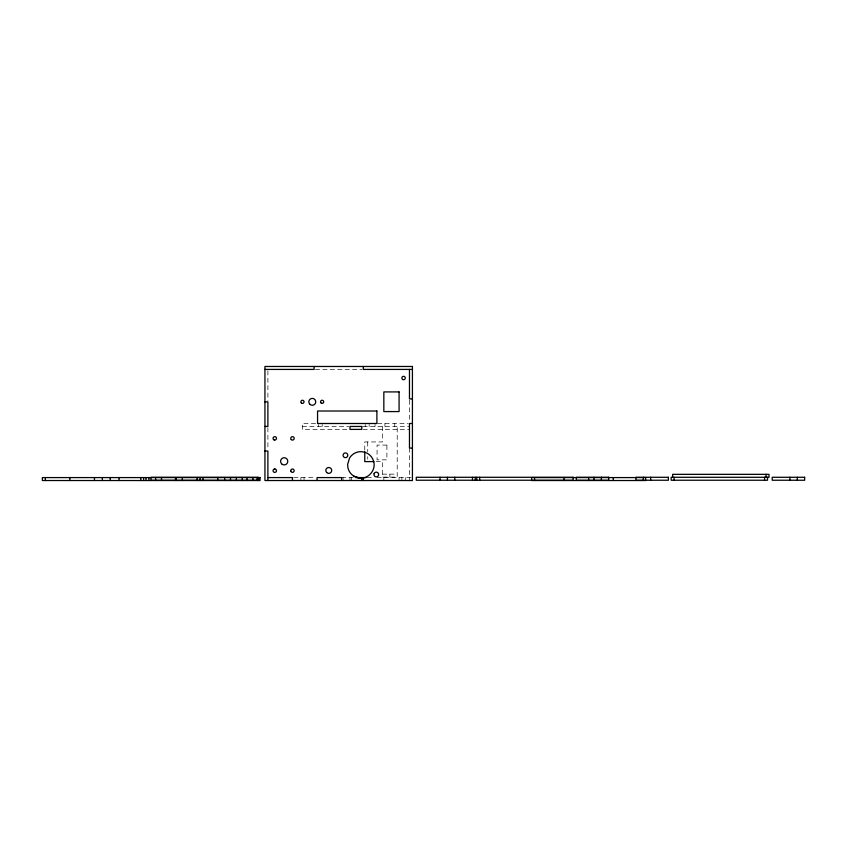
<?xml version="1.0" encoding="UTF-8"?>
<svg xmlns="http://www.w3.org/2000/svg" width="847" height="847" viewBox="0 0 847 847"><rect width="100%" height="100%" fill="white"/><g stroke="black" fill="none" stroke-linecap="round" stroke-linejoin="round"><path stroke-width="0.64" stroke-dasharray="4.24 3.18" d="M315.402 369.419L361.965 369.419M315.539 423.5L302.305 423.5L302.305 429.397L348.699 429.397M377.614 423.5L408.201 423.5M302.305 426.454L348.699 426.454M363.077 426.454L409.472 426.454M363.077 429.397L409.472 429.397M376.142 461.604L382.463 461.604L382.463 477.105L397.211 477.105L397.211 426.454M382.463 474.151L397.211 474.151M293.771 477.581L315.762 477.581M341.637 477.581L353.167 477.581M367.122 477.581L374.258 477.581M377.063 477.581L412.425 477.581M409.472 400.218L409.472 420.917M409.472 448.084L409.472 480.524M405.279 477.581L405.279 480.524M401.87 477.581L401.87 480.524M399.075 477.581L399.075 480.524M394.755 423.5L394.755 426.454M389.842 474.151L389.842 477.105M384.93 423.5L384.93 426.454M383.839 477.581L383.839 480.524M382.463 426.454L382.463 441.943L364.771 441.943L364.771 451.779M375.062 424.485L375.062 426.454M369.154 424.485L369.154 426.454M367.714 441.943L367.714 451.779M367.714 456.692L367.714 459.148M365.226 424.485L365.226 426.454M351.6 477.581L351.6 480.524M349.991 477.581L349.991 480.524M343.077 477.581L343.077 480.524M322.188 424.485L322.22 426.454M318.292 424.485L318.281 426.454M304.031 477.581L304.031 480.524M300.886 477.581L300.886 480.524M267.896 370.721L267.896 400.567M267.896 427.746L267.896 449.736M386.899 445.088L377.063 445.088L377.063 459.836L386.899 459.836L386.899 445.088"/><path stroke-width="1.27" d="M360.43 478.174C368.826 478.608 375.856 470.053 373.802 461.901A13.277 13.277 0 0 0 364.739 452.203L361.32 451.642A13.277 13.277 0 0 0 349.61 457.888L347.609 464.463L347.948 467.915A13.277 13.277 0 0 0 360.43 478.174L353.855 476.173M264.942 369.419L314.099 369.419L314.099 366.476M412.425 369.419L363.268 369.419L363.268 366.476M412.425 398.916L409.472 398.916L409.472 369.419M264.942 401.87L267.896 401.87L267.896 426.454L264.942 426.454M412.425 423.5L409.472 423.5L409.472 448.084L412.425 448.084M264.942 451.028L267.896 451.028L267.896 480.524M373.866 461.604L364.771 461.604L364.771 451.779M267.896 477.581L292.469 477.581L292.469 480.524M355.708 477.581L365.904 477.581M797.281 477.285L797.281 480.238M789.902 477.285L789.902 480.238M767.52 477.285L767.52 480.238L671.163 480.238L671.163 477.285L768.991 477.285L768.991 474.341L672.634 474.341L672.634 477.285M766.037 474.341L766.037 477.285M764.566 477.285L764.566 480.238M674.106 477.285L674.106 480.238M650.687 477.285L650.687 480.238M643.307 477.285L643.307 480.238M613.217 477.581L613.217 480.524M601.381 477.285L601.381 480.238M594.012 477.285L594.012 480.238M588.644 477.581L588.644 480.524M564.06 477.581L564.06 480.524M534.563 477.581L534.563 480.524M479.688 477.285L479.688 480.238M476.745 477.285L476.745 480.238M475.273 477.285L475.273 480.238M472.488 477.285L472.488 480.238M454.786 477.285L454.786 480.238M447.417 477.285L447.417 480.238M440.038 477.285L440.038 480.238M363.268 477.581L363.268 480.524M361.785 477.581L361.785 480.524M341.637 480.524L341.637 477.581L317.053 477.581L317.053 480.524M258.833 477.581L258.833 480.524M257.096 477.581L257.096 480.524M252.935 477.581L252.935 480.524M247.038 477.581L247.038 480.524M242.284 477.581L242.284 480.524M236.387 477.581L236.387 480.524M230.49 477.581L230.49 480.524M224.656 477.581L224.656 480.524M217.753 477.581L217.753 480.524M203.005 477.581L203.005 480.524M200.072 477.581L200.072 480.524M197.107 477.581L197.107 480.524M182.359 477.581L182.359 480.524M176.25 477.581L176.25 480.524M175.488 477.581L175.488 480.524M161.502 477.581L161.502 480.524M155.604 477.581L155.604 480.524M148.945 477.581L148.945 480.524M145.991 477.581L145.991 480.524M143.619 477.581L143.619 480.524M140.856 477.581L140.856 480.524M119.035 477.581L119.035 480.524M110.195 477.581L110.195 480.524M102.328 477.581L102.328 480.524M94.462 477.581L94.462 480.524M69.878 477.581L69.878 480.524M45.304 477.581L45.304 480.524M374.12 473.642L373.982 474.86A2.361 2.361 0 0 0 376.65 476.85L377.243 476.692A2.361 2.361 0 0 0 377.19 472.33L376.597 472.181A2.361 2.361 0 0 0 374.427 473.102L374.12 473.642M347.482 456.469L347.101 456.957A2.361 2.361 0 0 1 343.215 456.099A2.361 2.361 0 0 1 345.64 452.933A2.361 2.361 0 0 1 347.482 456.469M274.777 468.984L274.333 469.047A1.705 1.705 0 0 0 273.465 471.79A1.705 1.705 0 0 0 276.323 471.419A1.705 1.705 0 0 0 274.777 468.984M412.425 366.476L264.942 366.476L264.942 480.524L412.425 480.524L412.425 366.476M399.075 391.917L383.839 391.917L383.839 411.578L399.075 411.578L399.075 391.917M376.894 411.007L317.561 411.007L317.561 423.5L376.894 423.5L376.894 411.007M361.785 426.454L349.991 426.454L349.991 429.397L361.785 429.397L361.785 426.454M258.134 477.285L150.957 477.285L150.957 480.238L258.134 480.238L258.134 477.285M573.101 477.285L416.279 477.285L416.279 480.238L573.101 480.238L573.101 477.285M608.76 477.285L576.309 477.285L576.309 480.238L608.76 480.238L608.76 477.285M668.378 477.285L635.938 477.285L635.938 480.238L668.378 480.238L668.378 477.285M804.65 477.285L772.199 477.285L772.199 480.238L804.65 480.238L804.65 477.285M260.05 477.581L42.35 477.581L42.35 480.524L260.05 480.524L260.05 477.581M645.668 477.581L531.609 477.581L531.609 480.524L645.668 480.524L645.668 477.581M274.333 440.017L273.92 439.847A1.705 1.705 0 0 1 273.793 436.967A1.705 1.705 0 0 1 276.461 438.079A1.705 1.705 0 0 1 274.333 440.017M290.796 470.911L290.796 470.477A1.694 1.694 0 0 1 293.38 469.27A1.694 1.694 0 0 1 293.38 472.118A1.694 1.694 0 0 1 290.796 470.911M321.331 403.172A1.578 1.578 0 0 0 323.692 401.817A1.578 1.578 0 0 0 321.331 400.451A1.578 1.578 0 0 0 321.331 403.172M309.854 404.252A3.441 3.441 0 0 0 315.613 402.706A3.441 3.441 0 0 0 311.4 398.492A3.441 3.441 0 0 0 309.854 404.252M301.352 402.939A1.578 1.578 0 0 0 303.978 402.209A1.578 1.578 0 0 0 302.03 400.303A1.578 1.578 0 0 0 301.352 402.939M291.262 439.582A1.705 1.705 0 0 0 294.121 438.81A1.705 1.705 0 0 0 292.035 436.724A1.705 1.705 0 0 0 291.262 439.582M281.649 463.86A3.589 3.589 0 0 0 287.652 462.25A3.589 3.589 0 0 0 283.258 457.846A3.589 3.589 0 0 0 281.649 463.86M326.677 472.52A2.954 2.954 0 0 0 331.611 471.197A2.954 2.954 0 0 0 328.001 467.586A2.954 2.954 0 0 0 326.677 472.52M402.717 379.509A1.705 1.705 0 0 0 405.279 378.027A1.705 1.705 0 0 0 402.717 376.544A1.705 1.705 0 0 0 402.717 379.509"/></g></svg>
